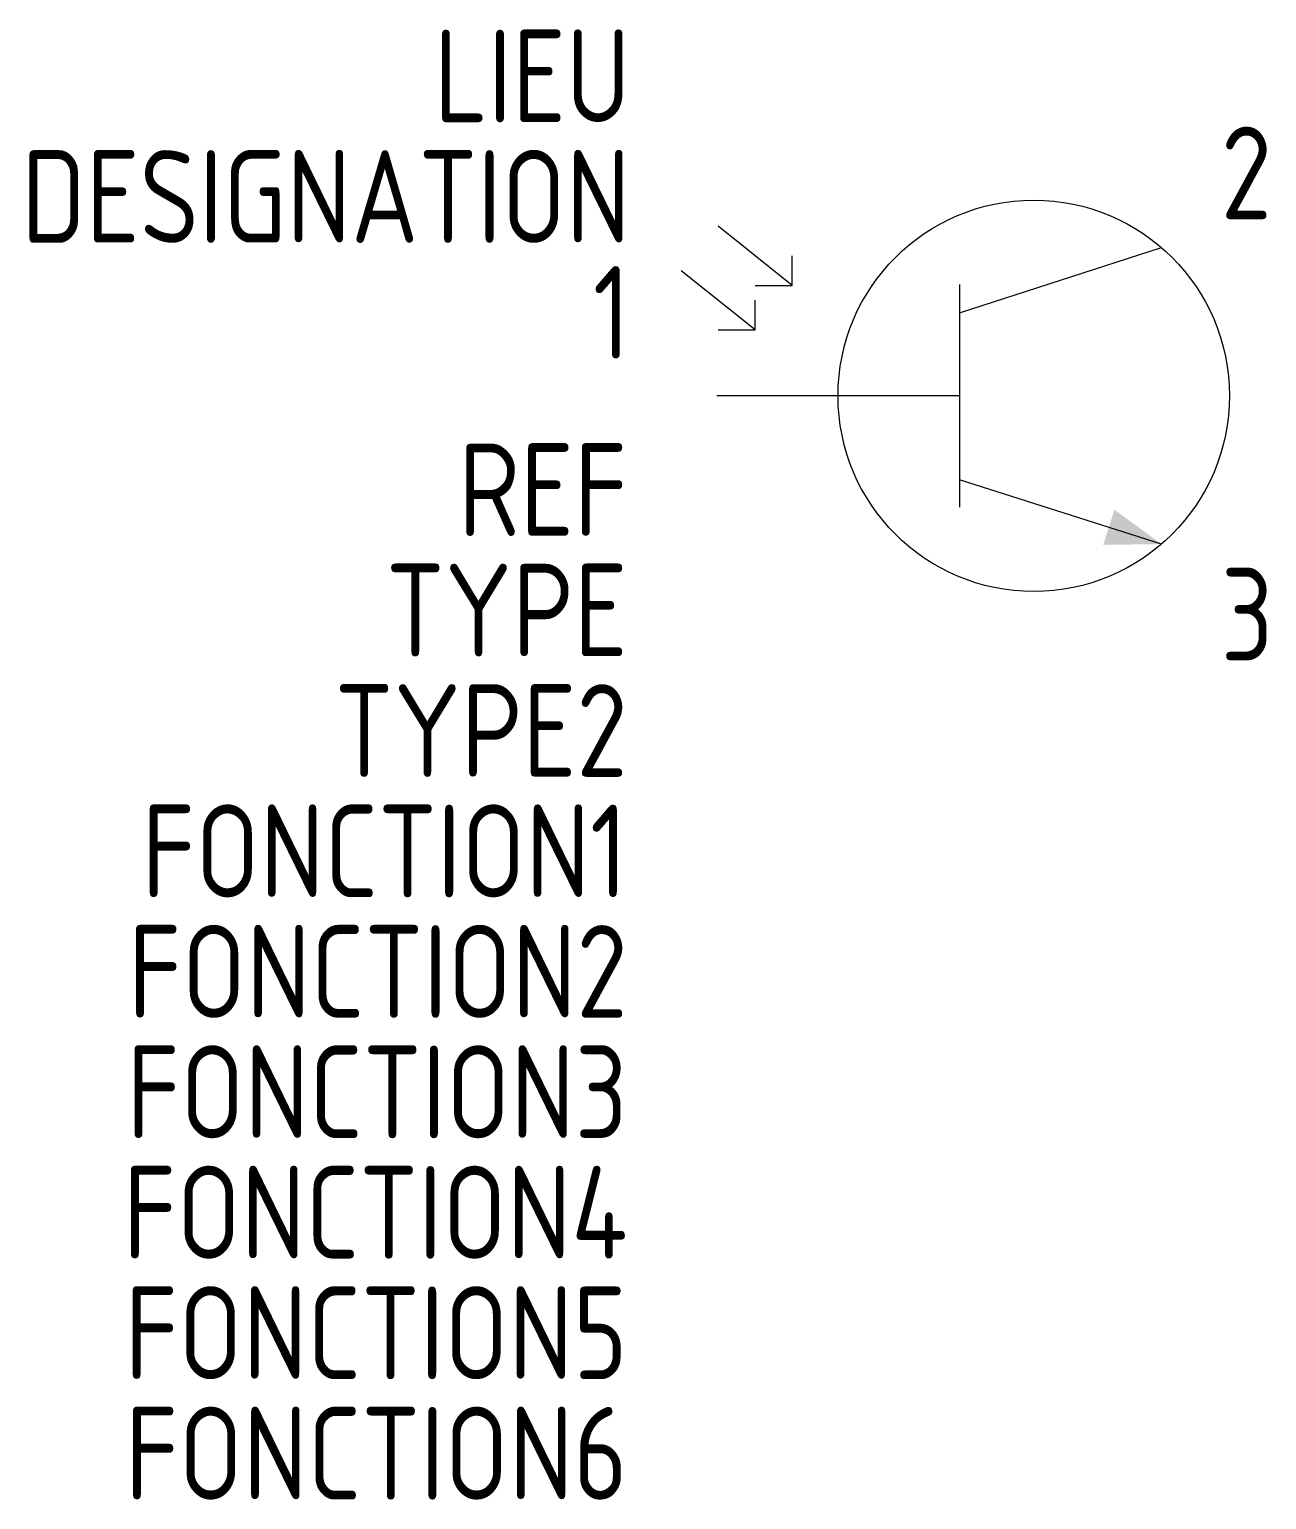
# Model space of a CAD drawing. Extents: x -1603.2 to -1569.8, y -909.4 to -869.7.
import ezdxf
from ezdxf.enums import TextEntityAlignment as Align

# ---------------------------------------------------------------- set-up
doc = ezdxf.new("R2010")
doc.units = 0
for name, color, linetype in [('SYMB_FIL', 3, 'CONTINUOUS'), ('SYMB_FIL_FIN', 1, 'CONTINUOUS'), ('SYMB_REF_CONTACT', 2, 'CONTINUOUS'), ('SYMB_TXT_CONTACT', 2, 'CONTINUOUS'), ('SYMB_TXT_NOM', 3, 'CONTINUOUS')]:
    doc.layers.add(name, color=color, linetype=linetype)
doc.styles.add('NET2_5', font='isocp.shx', dxfattribs={"width": 0.9, "height": 2.5})

msp = doc.modelspace()

# ---------------------------------------------------------------- linework, layer by layer
at = {"layer": 'SYMB_FIL'}
msp.add_circle((-1576.081, -879.593), 5.28, dxfattribs=at)
at = {"layer": 'SYMB_FIL_FIN'}
for p, q in [((-1582.597, -876.616), (-1584.597, -875.016)), ((-1582.597, -876.616), (-1582.597, -875.816)), ((-1578.081, -877.353), (-1572.634, -875.593)), ((-1583.597, -877.816), (-1585.597, -876.216)), ((-1583.597, -876.616), (-1582.597, -876.616)), ((-1578.081, -876.593), (-1578.081, -882.593)), ((-1583.597, -877.816), (-1583.597, -877.016)), ((-1584.597, -877.816), (-1583.597, -877.816)), ((-1578.081, -879.593), (-1584.634, -879.593)), ((-1572.634, -883.593), (-1578.081, -881.858))]:
    msp.add_line(p, q, dxfattribs=at)
msp.add_solid([(-1572.634, -883.593), (-1574.206, -883.614), (-1573.904, -882.667)], dxfattribs=at)

# ---------------------------------------------------------------- texts
at = {"layer": 'SYMB_REF_CONTACT', "style": 'NET2_5', "width": 0.9, "flags": 8}
msp.add_attdef('REF', text='', height=2.5, dxfattribs=at).set_placement((-1587.039, -883.374), align=Align.RIGHT)
at = {"layer": 'SYMB_TXT_CONTACT', "style": 'NET2_5', "width": 0.9, "flags": 8}
for tag, p in [('2', (-1571.034, -874.83)), ('3', (-1571.034, -886.738))]:
    msp.add_attdef(tag, p, '', height=2.5, dxfattribs=at)
msp.add_attdef('1', text='', height=2.5, dxfattribs=at).set_placement((-1586.961, -878.593), align=Align.RIGHT)
at = {"layer": 'SYMB_TXT_NOM', "style": 'NET2_5', "width": 0.9, "flags": 8}
for tag, text, p in [('LIEU', '', (-1586.961, -872.214)), ('DESIGNATION', 'V?', (-1586.961, -875.464)), ('TYPE', '', (-1587.039, -886.624)), ('TYPE2', '', (-1587.039, -889.874)), ('FONCTION1', '', (-1587.039, -893.124)), ('FONCTION2', '', (-1587.039, -896.374)), ('FONCTION3', '', (-1587.039, -899.624)), ('FONCTION4', '', (-1587.039, -902.874)), ('FONCTION5', '', (-1587.039, -906.124)), ('FONCTION6', '', (-1587.039, -909.374))]:
    msp.add_attdef(tag, text=text, height=2.5, dxfattribs=at).set_placement(p, align=Align.RIGHT)

doc.saveas('drawing.dxf')
